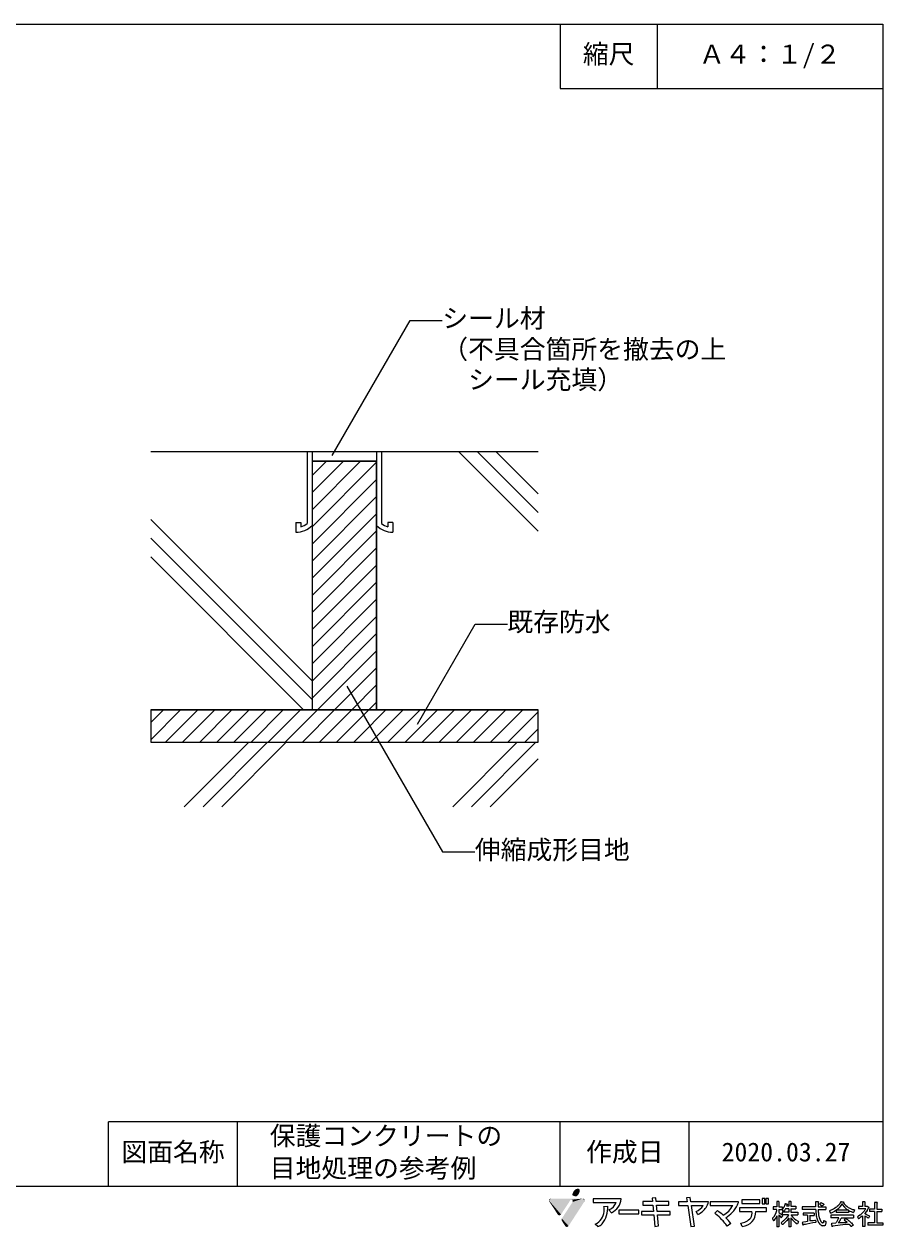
# Model space of a CAD drawing. Units: millimetres on the paper, with parts at other scales. Extents: x -135 to 135, y -94 to 92.
# Drawn here: x 1.9 to 135, y -94.3 to 92 of the extents above; entities that cross this region are included whole.
import ezdxf
from ezdxf.enums import TextEntityAlignment as Align

# ---------------------------------------------------------------- set-up
doc = ezdxf.new("R2010")
doc.units = ezdxf.units.MM
for name, color, linetype, lineweight in [('1-7_設備', 3, 'Continuous', 18), ('1-A_元図・躯体', 7, 'Continuous', 18), ('E-E', 7, 'Continuous', 18), ('F-F', 7, 'Continuous', 18)]:
    doc.layers.add(name, color=color, linetype=linetype, lineweight=lineweight)
doc.styles.add('ＭＳ ゴシック', font='')
doc.styles.get('ＭＳ ゴシック').set_extended_font_data('MS Gothic')

msp = doc.modelspace()

# ---------------------------------------------------------------- hatches: boundary and pattern name
at = {"layer": 'F-F'}
for color, points in [(70, [(87.1, -88.72, 0.09), (86.859, -89.336)]), (70, [(86.859, -89.336, 0.15), (87.504, -89.533)]), (70, [(87.691, -88.329, 0.2), (87.1, -88.72)]), (70, [(87.504, -89.533, 0.13), (87.793, -89.262)]), (70, [(87.92, -88.385, 0.2), (87.691, -88.329)]), (70, [(87.793, -89.262, 0.09), (88.033, -88.646)]), (70, [(88.033, -88.646, 0.15), (87.92, -88.385)]), (5, [(83.566, -89.865, 0.41), (83.259, -90.173)]), (5, [(83.259, -90.173, 0.12), (83.296, -90.316)]), (5, [(88.788, -90.172, 0.41), (88.475, -89.865)]), (5, [(88.739, -90.337, 0.17), (88.788, -90.172)]), (5, [(84.643, -92.377, 0.2), (84.862, -92.471)]), (5, [(84.862, -92.471, 0.25), (85.119, -92.331)]), (5, [(85.249, -92.97, 0.16), (85.193, -93.144)]), (5, [(85.193, -93.144, 0.15), (85.246, -93.317)]), (5, [(85.816, -94.181, 0.19), (86.027, -94.266)]), (5, [(86.027, -94.266, 0.26), (86.289, -94.12)])]:
    msp.add_hatch(color=color, dxfattribs=at).paths.add_polyline_path(points)

# ---------------------------------------------------------------- linework, layer by layer
at = {"layer": '1-7_設備'}
for p, q in [((45.804, 25.808), (45.804, 14.687)), ((46.554, 25.808), (46.554, -14.192)), ((46.554, 24.308), (56.554, 24.308)), ((56.554, 25.808), (56.554, -14.192)), ((57.304, 25.808), (57.304, 14.687)), ((44.054, 14.808), (44.804, 14.808)), ((44.054, 14.808), (44.054, 13.308)), ((44.804, 14.808), (44.804, 14.163)), ((59.054, 14.808), (58.304, 14.808)), ((58.304, 14.808), (58.304, 14.163)), ((59.054, 14.808), (59.054, 13.308))]:
    msp.add_line(p, q, dxfattribs=at)
for centre, radius, start, end in [((44.054, 16.808), 3.5, 270, 315.58469), ((44.054, 16.808), 2.75, 285.82662, 309.5212), ((59.054, 16.808), 3.5, 224.41531, 270), ((59.054, 16.808), 2.75, 230.4788, 254.17338)]:
    msp.add_arc(centre, radius, start, end, dxfattribs=at)
at = {"layer": '1-A_元図・躯体'}
for p, q in [((21.554, 25.808), (81.554, 25.808)), ((46.554, 22.09), (48.772, 24.308)), ((46.554, 19.439), (51.424, 24.308)), ((46.554, 16.787), (54.076, 24.308)), ((81.554, 13.465), (69.211, 25.808)), ((81.554, 16.365), (72.111, 25.808)), ((81.554, 19.265), (75.011, 25.808)), ((46.554, 14.135), (56.554, 24.135)), ((46.554, 11.484), (56.554, 21.484)), ((46.554, 8.832), (56.554, 18.832)), ((46.554, -9.71), (21.554, 15.29)), ((46.554, 6.18), (56.554, 16.18)), ((46.554, 3.529), (56.554, 13.529)), ((46.554, -12.61), (21.554, 12.39)), ((45.236, -14.192), (21.554, 9.49)), ((46.554, 0.877), (56.554, 10.877)), ((46.554, -1.775), (56.554, 8.225)), ((46.554, -4.426), (56.554, 5.574)), ((46.554, -7.078), (56.554, 2.922)), ((46.554, -9.729), (56.554, 0.271)), ((46.554, -12.381), (56.554, -2.381)), ((47.395, -14.192), (56.554, -5.033)), ((50.047, -14.192), (56.554, -7.684)), ((52.699, -14.192), (56.554, -10.336)), ((55.35, -14.192), (56.554, -12.988)), ((21.554, -14.192), (81.554, -14.192)), ((21.554, -16.168), (23.53, -14.192)), ((21.554, -18.82), (26.182, -14.192)), ((23.834, -19.192), (28.834, -14.192)), ((26.485, -19.192), (31.485, -14.192)), ((29.137, -19.192), (34.137, -14.192)), ((31.789, -19.192), (36.789, -14.192)), ((34.44, -19.192), (39.44, -14.192)), ((37.092, -19.192), (42.092, -14.192)), ((39.744, -19.192), (44.744, -14.192)), ((42.395, -19.192), (47.395, -14.192)), ((45.047, -19.192), (50.047, -14.192)), ((47.699, -19.192), (52.699, -14.192)), ((81.554, -14.192), (53.198, -14.192)), ((53.578, -15.964), (55.35, -14.192)), ((54.046, -18.148), (58.002, -14.192)), ((55.654, -19.192), (60.654, -14.192)), ((58.305, -19.192), (63.305, -14.192)), ((60.957, -19.192), (65.957, -14.192)), ((63.609, -19.192), (68.609, -14.192)), ((66.26, -19.192), (71.26, -14.192)), ((68.912, -19.192), (73.912, -14.192)), ((71.564, -19.192), (76.564, -14.192)), ((74.215, -19.192), (79.215, -14.192)), ((76.867, -19.192), (81.554, -14.504)), ((50.35, -19.192), (53.578, -15.964)), ((53.002, -19.192), (54.046, -18.148)), ((79.518, -19.192), (81.554, -17.156)), ((21.554, -19.192), (81.554, -19.192)), ((26.75, -29.192), (36.75, -19.192)), ((29.65, -29.192), (39.65, -19.192)), ((32.55, -29.192), (42.55, -19.192)), ((68.343, -29.192), (78.343, -19.192)), ((71.243, -29.192), (81.243, -19.192)), ((74.143, -29.192), (81.554, -21.78))]:
    msp.add_line(p, q, dxfattribs=at)
msp.add_lwpolyline([(56.554, 24.308), (46.554, 24.308), (46.554, -14.192), (56.554, -14.192)], close=True, dxfattribs=at)
for points in [[(53.198, -14.192), (21.554, -14.192), (21.554, -19.192), (54.27, -19.192)], [(54.27, -19.192), (81.554, -19.192), (81.554, -14.192)]]:
    msp.add_lwpolyline(points, dxfattribs=at)
at = {"layer": 'E-E'}
for p, q in [((49.643, 25.183), (61.724, 46.11)), ((61.724, 46.11), (66.724, 46.11)), ((51.953, -10.55), (66.765, -36.205)), ((66.765, -36.205), (71.765, -36.205))]:
    msp.add_line(p, q, dxfattribs=at)
msp.add_lwpolyline([(62.87, -16.388), (71.807, -0.909), (76.807, -0.909)], dxfattribs=at)
at = {"layer": 'F-F'}
for p, q in [((100, 92), (100, 82)), ((15, -88), (15, -78)), ((35, -88), (35, -78)), ((85, -88), (85, -78)), ((105, -88), (105, -78)), ((135, -88), (-135, -88)), ((90.113, -90.473), (93.651, -90.473)), ((91.771, -91.098), (92.37, -91.056)), ((97.803, -90.345), (97.803, -90.91)), ((99.285, -90.345), (97.803, -90.345)), ((97.803, -90.91), (99.343, -90.91)), ((99.787, -89.75), (99.231, -89.815)), ((99.231, -89.815), (99.285, -90.345)), ((99.343, -90.91), (99.438, -91.849)), ((99.849, -90.345), (99.787, -89.75)), ((101.838, -90.345), (99.849, -90.345)), ((99.907, -90.91), (101.835, -90.91)), ((100.004, -91.849), (99.907, -90.91)), ((101.835, -90.91), (101.838, -90.345)), ((103.322, -90.379), (103.322, -90.944)), ((104.674, -90.379), (103.322, -90.379)), ((103.322, -90.944), (104.759, -90.944)), ((105.139, -89.707), (104.583, -89.772)), ((104.583, -89.772), (104.674, -90.379)), ((104.759, -90.944), (105.247, -94.204)), ((105.241, -90.379), (105.139, -89.707)), ((107.975, -90.379), (105.241, -90.379)), ((105.808, -94.122), (105.327, -90.944)), ((105.327, -90.944), (107.167, -90.944)), ((108.222, -90.926), (111.727, -90.926)), ((120.731, -91.058), (121.521, -91.058)), ((121.521, -91.058), (121.521, -91.454)), ((132.223, -90.4), (131.839, -90.4)), ((92.932, -92.059), (92.549, -91.613)), ((97.589, -91.849), (97.589, -92.414)), ((99.438, -91.849), (97.589, -91.849)), ((97.589, -92.414), (99.496, -92.414)), ((99.496, -92.414), (99.676, -94.187)), ((102.033, -91.849), (100.004, -91.849)), ((100.063, -92.414), (102.031, -92.414)), ((100.238, -94.105), (100.063, -92.414)), ((102.031, -92.414), (102.033, -91.849)), ((106.32, -92.316), (106.047, -91.887)), ((108.936, -92.141), (109.345, -91.743)), ((112.787, -91.868), (114.7, -91.868)), ((115.313, -91.868), (116.935, -91.868)), ((118.547, -91.541), (117.987, -91.541)), ((118.569, -92.551), (118.569, -94.263)), ((118.887, -91.541), (119.37, -91.541)), ((120.38, -92.376), (119.392, -92.376)), ((120.402, -91.454), (120.402, -91.98)), ((120.402, -92.902), (120.402, -94.263)), ((120.731, -91.454), (120.731, -91.98)), ((120.731, -91.454), (121.521, -91.454)), ((120.764, -92.376), (121.807, -92.376)), ((124.584, -91.541), (122.476, -91.541)), ((124.331, -92.156), (122.652, -92.156)), ((122.652, -92.156), (122.652, -92.463)), ((123.333, -92.463), (122.652, -92.463)), ((123.662, -92.477), (124.331, -92.477)), ((124.331, -92.156), (124.331, -92.477)), ((124.946, -91.541), (126.142, -91.541)), ((130.434, -92.463), (126.933, -92.463)), ((126.933, -92.463), (126.933, -92.858)), ((128.162, -92.858), (126.933, -92.858)), ((127.745, -91.717), (127.745, -92.024)), ((128.557, -92.858), (130.434, -92.858)), ((130.434, -92.463), (130.434, -92.858)), ((132.322, -91.454), (131.202, -91.454)), ((131.839, -92.551), (131.839, -94.22)), ((133.672, -91.893), (132.937, -91.893)), ((133.672, -91.893), (133.672, -93.649)), ((134.056, -91.497), (134.846, -91.497)), ((134.056, -91.893), (134.056, -93.649)), ((134.056, -91.893), (134.846, -91.893)), ((134.846, -91.497), (134.846, -91.893)), ((90.815, -94.219), (90.433, -93.82)), ((99.676, -94.187), (100.238, -94.105)), ((105.247, -94.204), (105.808, -94.122)), ((111.418, -93.722), (110.885, -94.141)), ((113.198, -94.182), (112.968, -93.679)), ((132.662, -93.649), (132.662, -94)), ((133.672, -93.649), (132.662, -93.649)), ((135, -94), (132.662, -94)), ((134.056, -93.649), (135, -93.649)), ((135, -93.649), (135, -94))]:
    msp.add_line(p, q, dxfattribs=at)
for points in [[(-135, 92), (135, 92), (135, -88)], [(85, 92), (85, 82), (135, 82)], [(135, -78), (40.118, -78), (15, -78)], [(94.447, -89.913), (90.113, -89.913), (90.113, -90.473)], [(112.613, -90.361), (108.222, -90.361), (108.222, -90.926)], [(113.122, -90.071), (113.122, -90.636), (115.909, -90.636)], [(115.909, -90.636), (115.912, -90.071), (113.122, -90.071)], [(118.569, -91.146), (117.987, -91.146), (117.987, -91.541)], [(118.876, -90.312), (118.569, -90.312), (118.569, -91.146)], [(118.876, -90.312), (118.942, -90.356), (118.898, -90.4), (118.887, -90.444), (118.887, -91.146)], [(118.887, -91.146), (119.37, -91.146), (119.37, -91.541)], [(119.875, -90.663), (119.853, -90.663), (119.842, -90.707), (119.82, -90.751), (119.798, -90.839), (119.776, -90.883), (119.765, -90.927), (119.743, -90.971), (119.732, -91.015), (119.688, -91.102), (119.678, -91.146), (119.612, -91.278), (119.579, -91.322), (119.535, -91.41), (119.403, -91.585), (119.359, -91.629), (119.491, -91.761), (119.524, -91.805), (119.612, -91.893)], [(119.875, -90.663), (120.051, -90.707), (120.204, -90.751), (120.204, -90.795), (120.138, -90.839), (120.128, -90.883), (120.106, -90.927), (120.084, -91.015), (120.062, -91.058)], [(120.72, -90.312), (120.402, -90.312), (120.402, -91.058), (120.062, -91.058)], [(120.72, -90.312), (120.775, -90.356), (120.731, -90.4), (120.731, -91.058)], [(124.573, -91.146), (122.476, -91.146), (122.476, -91.541)], [(124.99, -90.4), (124.573, -90.4), (124.573, -91.146)], [(124.99, -90.4), (125.012, -90.444), (124.946, -90.532), (124.946, -91.146)], [(124.946, -91.146), (126.142, -91.146), (126.142, -91.541)], [(125.451, -90.488), (125.407, -90.488), (125.352, -90.532), (125.308, -90.575), (125.198, -90.663), (125.155, -90.707), (125.198, -90.751), (125.275, -90.795), (125.341, -90.839), (125.561, -91.015)], [(125.451, -90.488), (125.605, -90.575), (125.659, -90.619), (125.725, -90.663), (125.78, -90.707), (125.824, -90.751), (125.857, -90.795), (125.747, -90.883), (125.703, -90.927), (125.594, -91.015), (125.561, -91.015)], [(128.557, -90.356), (128.491, -90.356), (128.447, -90.444), (128.414, -90.488), (128.392, -90.532), (128.327, -90.619), (128.305, -90.663), (128.206, -90.795), (128.162, -90.839), (128.096, -90.927), (127.92, -91.102), (127.866, -91.146), (127.822, -91.19), (127.712, -91.278), (127.514, -91.41), (127.361, -91.497), (127.185, -91.585), (126.966, -91.673), (126.834, -91.717), (126.724, -91.761), (126.735, -91.805), (126.757, -91.849), (126.768, -91.893), (126.79, -91.937), (126.801, -91.98), (126.823, -92.024), (126.834, -92.068), (126.856, -92.112)], [(128.678, -90.707), (128.7, -90.751), (128.733, -90.795), (128.755, -90.839), (128.985, -91.146), (129.205, -91.366), (129.369, -91.497), (129.567, -91.629), (129.644, -91.673), (127.778, -91.673)], [(128.678, -90.707), (128.645, -90.707), (128.612, -90.751), (128.59, -90.795), (128.557, -90.839), (128.535, -90.883), (128.338, -91.146), (128.294, -91.19), (128.261, -91.234), (127.997, -91.497), (127.778, -91.673)], [(128.557, -90.356), (128.864, -90.4), (128.908, -90.444), (128.864, -90.488), (128.875, -90.532), (129.007, -90.707), (129.095, -90.795), (129.128, -90.839), (129.172, -90.883), (129.227, -90.927), (129.271, -90.971), (129.435, -91.102), (129.633, -91.234), (129.786, -91.322), (129.962, -91.41), (130.182, -91.497), (130.302, -91.541), (130.445, -91.585), (130.599, -91.629), (130.588, -91.673), (130.544, -91.761), (130.533, -91.805), (130.489, -91.893), (130.478, -91.937), (130.434, -92.024), (130.412, -92.024)], [(131.839, -90.4), (131.839, -91.102), (131.202, -91.102), (131.202, -91.454)], [(132.223, -90.4), (132.179, -90.444), (132.168, -90.488), (132.168, -91.058), (132.19, -91.102)], [(132.618, -91.058), (132.838, -91.278), (132.794, -91.322), (132.728, -91.366), (132.662, -91.497), (132.629, -91.541), (132.585, -91.629), (132.552, -91.673), (132.53, -91.717), (132.432, -91.849), (132.41, -91.893), (132.245, -92.112), (132.201, -92.156), (132.168, -92.2), (132.256, -92.244), (132.377, -92.288), (132.574, -92.376), (132.662, -92.419), (132.816, -92.507), (132.882, -92.551), (132.904, -92.595), (132.75, -92.902), (132.706, -92.902)], [(132.618, -91.058), (132.585, -91.058), (132.563, -91.102), (132.19, -91.102)], [(134.1, -90.488), (133.672, -90.488), (133.672, -91.497)], [(134.1, -90.488), (134.122, -90.532), (134.078, -90.575), (134.056, -90.619), (134.056, -91.497)], [(116.935, -91.868), (116.938, -91.303), (112.787, -91.303), (112.787, -91.868)], [(118.547, -91.541), (118.525, -91.629), (118.525, -91.673), (118.492, -91.805), (118.47, -91.849), (118.437, -91.98), (118.415, -92.024), (118.404, -92.068), (118.382, -92.112), (118.371, -92.156), (118.327, -92.244), (118.316, -92.288), (118.251, -92.419), (118.218, -92.463), (118.174, -92.551), (118.141, -92.595), (118.119, -92.639), (117.987, -92.815), (117.943, -92.858), (117.91, -92.902), (117.866, -92.946), (117.866, -92.99), (117.888, -93.034), (117.921, -93.078), (117.943, -93.122), (117.976, -93.166), (117.998, -93.21), (118.031, -93.254), (118.053, -93.298)], [(118.569, -92.551), (118.536, -92.551), (118.492, -92.639), (118.481, -92.683), (118.415, -92.815), (118.382, -92.858), (118.338, -92.946), (118.273, -93.034), (118.251, -93.078), (118.152, -93.21), (118.108, -93.254), (118.075, -93.298), (118.053, -93.298)], [(118.942, -92.463), (118.887, -92.463), (118.887, -94.263), (118.569, -94.263)], [(118.887, -91.541), (118.887, -92.024), (119.019, -92.112), (119.184, -92.244), (119.403, -92.463), (119.469, -92.551), (119.304, -92.771), (119.26, -92.815), (119.227, -92.858)], [(118.942, -92.463), (118.986, -92.507), (119.118, -92.683), (119.14, -92.727), (119.173, -92.771), (119.195, -92.815), (119.227, -92.858)], [(120.38, -92.376), (120.358, -92.419), (120.325, -92.463), (120.303, -92.507), (120.204, -92.639), (120.182, -92.683), (120.149, -92.727), (120.106, -92.771), (120.007, -92.902), (119.919, -92.99), (119.886, -93.034), (119.71, -93.21), (119.656, -93.254), (119.612, -93.298), (119.557, -93.341), (119.513, -93.385), (119.458, -93.429), (119.392, -93.473), (119.227, -93.605), (119.293, -93.737), (119.326, -93.78), (119.392, -93.912)], [(120.402, -91.98), (119.392, -91.98), (119.392, -92.376)], [(120.402, -92.902), (120.38, -92.902), (120.347, -92.946), (120.325, -92.99), (120.292, -93.034), (120.27, -93.078), (120.106, -93.298), (120.062, -93.341), (120.029, -93.385), (119.765, -93.649), (119.491, -93.868), (119.425, -93.912), (119.392, -93.912)], [(120.402, -91.454), (119.908, -91.454), (119.842, -91.585), (119.809, -91.629), (119.765, -91.717), (119.634, -91.893), (119.612, -91.893)], [(120.775, -92.902), (120.731, -92.902), (120.731, -94.263), (120.402, -94.263)], [(120.731, -91.98), (121.807, -91.98), (121.807, -92.376)], [(120.764, -92.376), (120.786, -92.419), (120.984, -92.683), (121.028, -92.727), (121.06, -92.771), (121.148, -92.858), (121.203, -92.902), (121.247, -92.946), (121.521, -93.166), (121.851, -93.385), (121.928, -93.429), (121.884, -93.517), (121.851, -93.561), (121.741, -93.78), (121.686, -93.78)], [(120.775, -92.902), (120.874, -93.034), (120.918, -93.078), (120.951, -93.122), (120.995, -93.166), (121.028, -93.21), (121.203, -93.385), (121.258, -93.429), (121.302, -93.473), (121.412, -93.561), (121.456, -93.605), (121.51, -93.649), (121.576, -93.693), (121.686, -93.78)], [(123.333, -92.463), (123.333, -93.429), (123.069, -93.473), (122.696, -93.517), (122.498, -93.561), (122.542, -93.737), (122.542, -93.78), (122.586, -93.956), (122.619, -94)], [(123.662, -92.463), (123.662, -92.477), (123.662, -93.341)], [(124.584, -91.541), (124.584, -91.585), (124.595, -91.629), (124.595, -91.849), (124.606, -91.893), (124.606, -92.024), (124.617, -92.068), (124.617, -92.156), (124.628, -92.2), (124.628, -92.244), (124.639, -92.288), (124.639, -92.332), (124.65, -92.376), (124.65, -92.419), (124.672, -92.507), (124.672, -92.551), (124.705, -92.683), (124.705, -92.727), (124.759, -92.946), (124.781, -92.99), (124.814, -93.122), (124.836, -93.166), (124.847, -93.21), (124.913, -93.341), (124.924, -93.385), (124.946, -93.429), (124.979, -93.473), (125.023, -93.561), (125.056, -93.605), (125.078, -93.649), (125.209, -93.824), (125.297, -93.912), (125.352, -93.956), (125.484, -94.044), (125.594, -94.088)], [(124.946, -91.541), (124.946, -91.629), (124.957, -91.673), (124.957, -91.761), (124.968, -91.805), (124.968, -91.893), (124.979, -91.937), (124.979, -91.98), (124.99, -92.024), (124.99, -92.112), (125.001, -92.156), (125.001, -92.2), (125.023, -92.288), (125.023, -92.332), (125.034, -92.376), (125.034, -92.419), (125.067, -92.551), (125.067, -92.595), (125.133, -92.858), (125.155, -92.902), (125.176, -92.99), (125.198, -93.034), (125.209, -93.078), (125.341, -93.341), (125.374, -93.385), (125.396, -93.429), (125.429, -93.473), (125.473, -93.517), (125.506, -93.561), (125.561, -93.605), (125.637, -93.649)], [(127.745, -91.717), (127.712, -91.717), (127.514, -91.849), (127.284, -91.98), (127.086, -92.068), (126.977, -92.112), (126.856, -92.112)], [(128.162, -92.858), (128.129, -92.902), (128.041, -93.078), (128.008, -93.122), (127.92, -93.298), (127.888, -93.341), (127.8, -93.517), (127.767, -93.561), (127.701, -93.693), (127.075, -93.737), (126.998, -93.78), (127.009, -93.824), (127.031, -93.868), (127.097, -94.132), (127.13, -94.176)], [(129.732, -91.717), (129.666, -91.717), (129.666, -92.024), (127.745, -92.024)], [(128.557, -92.858), (128.513, -92.946), (128.48, -92.99), (128.458, -93.034), (128.425, -93.078), (128.381, -93.166), (128.349, -93.21), (128.327, -93.254), (128.294, -93.298), (128.25, -93.385), (128.217, -93.429), (128.195, -93.473), (128.162, -93.517), (128.118, -93.605), (128.085, -93.649)], [(129.314, -92.99), (129.271, -92.99), (129.007, -93.166), (129.051, -93.21), (129.38, -93.473), (129.424, -93.517), (129.479, -93.561), (129.238, -93.605), (128.645, -93.649), (128.085, -93.649)], [(129.314, -92.99), (129.424, -93.078), (129.49, -93.122), (129.71, -93.298), (129.753, -93.341), (129.863, -93.429), (129.907, -93.473), (129.962, -93.517), (130.05, -93.605), (130.105, -93.649), (130.236, -93.78), (130.269, -93.824), (130.313, -93.868), (130.379, -93.956), (130.401, -94), (130.324, -94.044), (130.193, -94.132), (130.116, -94.176), (130.05, -94.176)], [(129.732, -91.717), (129.885, -91.805), (130.061, -91.893), (130.28, -91.98), (130.412, -92.024)], [(132.322, -91.454), (132.3, -91.497), (132.267, -91.541), (132.245, -91.585), (132.179, -91.673), (132.157, -91.717), (132.091, -91.805), (132.047, -91.849), (131.982, -91.937), (131.938, -91.98), (131.905, -92.024), (131.729, -92.2), (131.674, -92.244), (131.63, -92.288), (131.521, -92.376), (131.455, -92.419), (131.4, -92.463), (131.202, -92.595), (131.125, -92.639), (131.06, -92.683), (131.104, -92.771), (131.114, -92.815), (131.202, -92.99)], [(131.839, -92.551), (131.817, -92.551), (131.773, -92.595), (131.554, -92.771), (131.488, -92.815), (131.433, -92.858), (131.301, -92.946), (131.224, -92.99), (131.202, -92.99)], [(132.19, -92.551), (132.168, -92.551), (132.168, -94.22), (131.839, -94.22)], [(132.19, -92.551), (132.267, -92.595), (132.53, -92.771), (132.64, -92.858), (132.706, -92.902)], [(133.672, -91.497), (132.937, -91.497), (132.937, -91.893)], [(124.573, -93.254), (124.584, -93.298), (124.584, -93.341), (124.606, -93.429), (124.606, -93.473), (124.617, -93.517), (124.54, -93.561), (124.123, -93.649), (123.684, -93.737), (123.223, -93.824), (122.981, -93.868), (122.729, -93.912), (122.674, -93.956), (122.652, -94), (122.619, -94)], [(124.573, -93.254), (124.452, -93.254), (124.211, -93.298), (123.947, -93.341), (123.662, -93.341)], [(125.89, -93.298), (125.978, -93.341), (126.175, -93.429), (126.175, -93.473), (126.153, -93.561), (126.153, -93.605), (126.131, -93.693), (126.131, -93.737), (126.109, -93.824), (126.109, -93.868), (126.098, -93.912), (126.055, -94), (126.022, -94.044), (125.967, -94.088), (125.594, -94.088)], [(125.89, -93.298), (125.813, -93.298), (125.813, -93.385), (125.802, -93.429), (125.802, -93.473), (125.791, -93.517), (125.791, -93.561), (125.769, -93.605), (125.736, -93.649), (125.637, -93.649)], [(129.764, -93.868), (129.589, -93.868), (129.194, -93.912), (128.788, -93.956), (127.602, -94.088), (127.24, -94.132), (127.174, -94.176), (127.13, -94.176)], [(129.764, -93.868), (129.808, -93.912), (129.863, -93.956), (129.896, -94), (129.94, -94.044), (129.973, -94.088), (130.017, -94.132), (130.05, -94.176)]]:
    msp.add_lwpolyline(points, dxfattribs=at)
for points in [[(116.269, -89.871), (116.269, -90.702), (116.689, -90.702), (116.689, -89.871)], [(116.854, -89.871), (116.854, -90.702), (117.274, -90.702), (117.274, -89.871)], [(97.191, -92.232), (97.193, -91.667), (94.061, -91.667), (94.061, -92.232)]]:
    msp.add_lwpolyline(points, close=True, dxfattribs=at)
for centre, radius, start, end in [((88.248, -91.237), 4.127, 321.70219, 2.51808), ((87.92, -91.573), 3.881, 355.59126, 7.04088), ((91.903, -89.887), 1.843, 290.51409, 341.45837), ((91.824, -89.669), 2.635, 294.8858, 354.69747), ((104.806, -89.292), 2.876, 295.56538, 324.94095), ((104.909, -89.377), 3.26, 295.64126, 325.26891), ((104.741, -89.43), 3.37, 327.63749, 343.65418), ((108.582, -89.337), 3.524, 298.08031, 333.1921), ((107.056, -87.951), 6.144, 318.37205, 332.10657), ((111.108, -90.197), 1.514, 335.50113, 353.79682), ((89.438, -91.682), 2.358, 294.95827, 355.39657), ((103.133, -99.803), 9.611, 45.98543, 52.85886), ((103.434, -100.195), 10.314, 48.70056, 55.02812), ((99.938, -102.448), 13.741, 37.19387, 44.0673), ((107, -87.437), 6.536, 304.1408, 315.32696), ((103.277, -99.935), 10.242, 37.35157, 43.80171), ((112.644, -91.198), 2.502, 277.43741, 318.2533), ((113.035, -91.909), 2.278, 274.09817, 1.03795), ((113.136, -92.087), 1.58, 330.51445, 7.9511), ((89.831, -91.921), 2.5, 293.16671, 311.4624)]:
    msp.add_arc(centre, radius, start, end, dxfattribs=at)
at = {"layer": 'F-F', "color": 70}
for points in [[(87.1, -88.72), (86.859, -89.336), (88.033, -88.646), (87.793, -89.262)], [(86.859, -89.336), (87.504, -89.533), (87.793, -89.262)], [(87.691, -88.329), (87.1, -88.72), (87.92, -88.385), (88.033, -88.646)]]:
    msp.add_solid(points, dxfattribs=at)
at = {"layer": 'F-F', "color": 5}
for points in [[(88.475, -89.865), (83.259, -90.173), (86.737, -90.056)], [(88.475, -89.865), (83.566, -89.865), (83.259, -90.173)], [(83.259, -90.173), (86.587, -90.091), (86.737, -90.056)], [(83.259, -90.173), (85.119, -92.331), (86.587, -90.091)], [(83.259, -90.173), (84.862, -92.471), (85.119, -92.331)], [(83.259, -90.173), (84.643, -92.377), (84.862, -92.471)], [(83.259, -90.173), (83.296, -90.316), (84.643, -92.377)], [(88.475, -89.865), (86.913, -90.403), (85.249, -92.97)], [(85.249, -92.97), (88.788, -90.172), (88.475, -89.865)], [(85.249, -92.97), (88.739, -90.337), (88.788, -90.172)], [(85.249, -92.97), (86.289, -94.12), (88.739, -90.337)], [(88.475, -89.865), (86.737, -90.056), (86.878, -90.118)], [(88.475, -89.865), (86.878, -90.118), (86.943, -90.185)], [(88.475, -89.865), (86.948, -90.346), (86.913, -90.403)], [(88.475, -89.865), (86.943, -90.185), (86.948, -90.346)], [(85.249, -92.97), (85.193, -93.144), (85.246, -93.317)], [(85.249, -92.97), (85.246, -93.317), (85.816, -94.181)], [(85.249, -92.97), (86.027, -94.266), (86.289, -94.12)], [(85.249, -92.97), (85.816, -94.181), (86.027, -94.266)]]:
    msp.add_solid(points, dxfattribs=at)

# ---------------------------------------------------------------- texts
at = {"layer": 'E-E', "style": 'ＭＳ ゴシック'}
for s, p in [('縮尺', (88.5, 85)), ('Ａ４：１/２', (106.5, 85)), ('シール材', (66.724, 44.11)), ('（不具合箇所を撤去の上', (66.724, 39.308)), ('\u3000シール充填）', (66.724, 34.608)), ('既存防水', (76.807, -2.909)), ('伸縮成形目地', (71.765, -38.205)), ('保護コンクリートの', (40, -82.5)), ('図面名称', (17, -85)), ('作成日', (89, -85)), ('2020.03.27', (110, -85)), ('目地処理の参考例', (40, -87.5))]:
    msp.add_text(s, height=2.933, dxfattribs=at).set_placement(p, align=Align.BOTTOM_LEFT)

doc.saveas('drawing.dxf')
